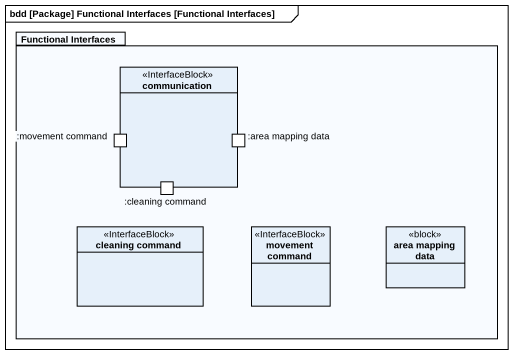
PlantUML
@startuml
mainframe bdd [Package] Functional Interfaces [Functional Interfaces]
allowmixing
hide circle
hide empty members
package "Functional Interfaces" as Functional_Interfaces {
  rectangle communication <<InterfaceBlock>> {
    port ":movement command" as movement_command
    port ":area mapping data" as area_mapping_data
    port ":cleaning command" as cleaning_command
  }
  class "cleaning command" as cleaning_command_2 <<InterfaceBlock>>
  class "movement command" as movement_command_2 <<InterfaceBlock>>
  class "area mapping data" as area_mapping_data_2 <<block>>
}
@enduml
